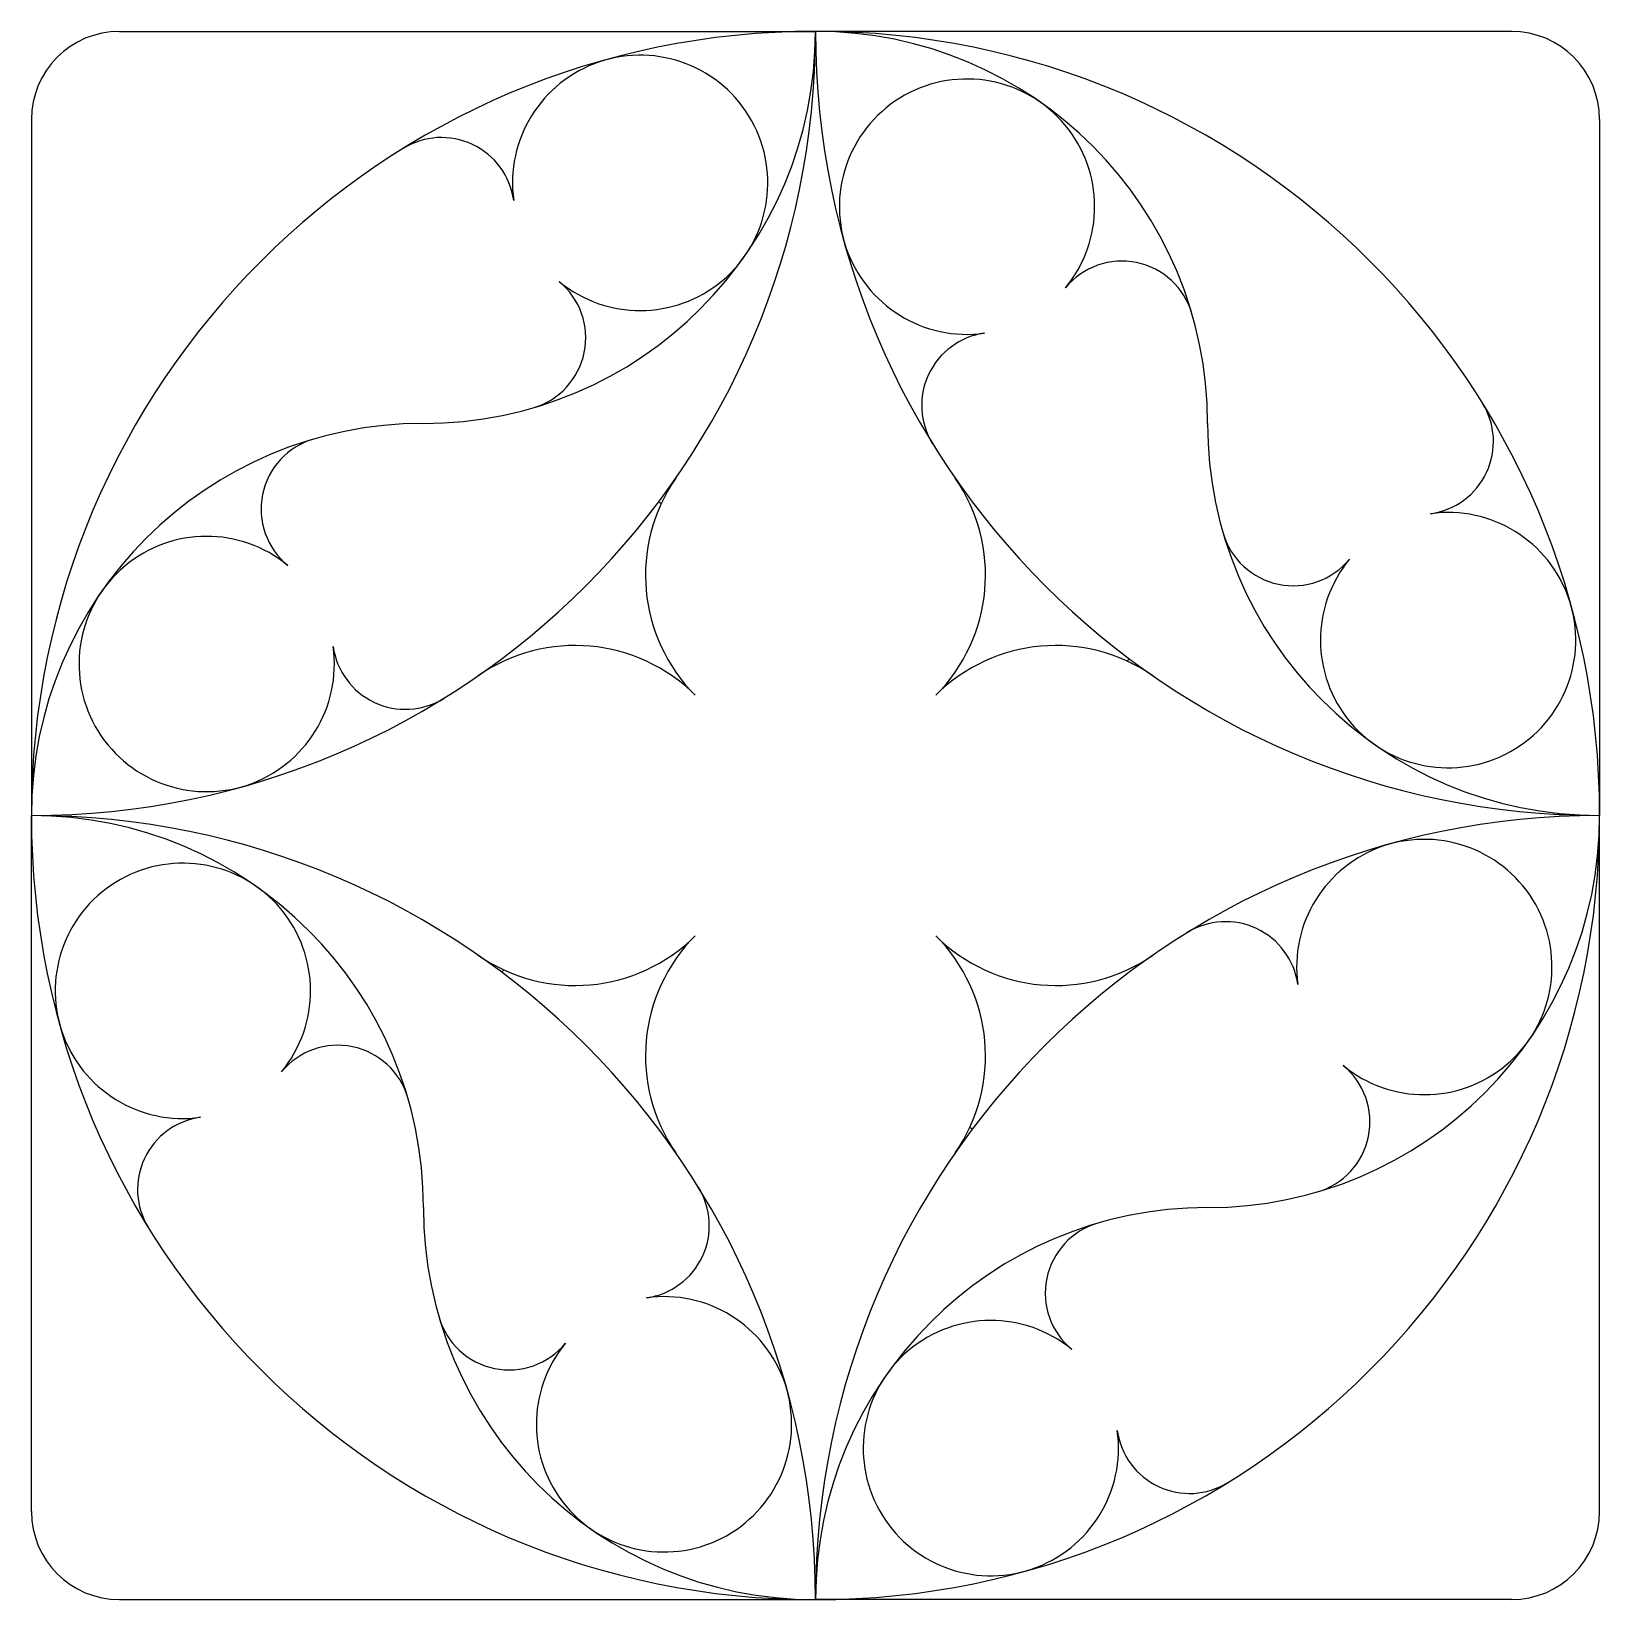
# Model space of a CAD drawing. Extents: x -50 to 50, y -50 to 50.
import ezdxf

# ---------------------------------------------------------------- set-up
doc = ezdxf.new("R2010")
doc.units = 0
doc.layers.add('MODELSKETCH_VISIBLE', color=7, linetype='CONTINUOUS')

msp = doc.modelspace()

# ---------------------------------------------------------------- linework, layer by layer
at = {"layer": 'MODELSKETCH_VISIBLE'}
for p, q in [((-44.37, 50), (0, 50)), ((44.37, 50), (0, 50)), ((-50, 44.37), (-50, 0)), ((50, 44.37), (50, 0)), ((-50, -44.37), (-50, 0)), ((50, -44.37), (50, 0)), ((-44.37, -50), (0, -50)), ((44.37, -50), (0, -50))]:
    msp.add_line(p, q, dxfattribs=at)
for centre, radius, start, end in [((-44.37, 44.37), 5.63, 90, 180), ((0, 0), 50, 90, 180), ((-50, 50), 50, 270, 0), ((-25, 50), 25, 270, 0), ((0, 0), 50, 0, 90), ((0, 25), 25, 0, 90), ((50, 50), 50, 180, 270), ((44.37, 44.37), 5.63, 0, 90), ((-11.18, 40.34), 8.14, 230.5691, 187.9325), ((9.66, 38.82), 8.14, 320.5691, 277.9325), ((-23.85, 38.58), 4.65, 7.9325, 121.723), ((19.54, 30.7), 4.65, 16.2575, 140.5691), ((-19.3, 30.46), 4.65, 286.2575, 50.5691), ((11.42, 26.15), 4.65, 97.9325, 211.723), ((38.58, 23.85), 4.65, 277.9325, 31.723), ((-25, 0), 25, 90, 180), ((-30.7, 19.54), 4.65, 106.2575, 230.5691), ((50, 25), 25, 180, 270), ((0, 15.33), 10.84, 145.2651, 225), ((0, 15.33), 10.84, 315, 34.7349), ((-25, 0), 25, 52.6775, 53.1301), ((40.34, 11.18), 8.14, 140.5691, 97.9325), ((30.46, 19.3), 4.65, 196.2575, 320.5691), ((-38.82, 9.66), 8.14, 50.5691, 7.9325), ((-26.15, 11.42), 4.65, 187.9325, 301.723), ((-15.33, 0), 10.84, 45, 124.7349), ((15.33, 0), 10.84, 55.2651, 135), ((0, 25), 25, 322.6775, 323.1301), ((-50, -50), 50, 0, 90), ((0, 0), 50, 180, 270), ((-50, -25), 25, 0, 90), ((0, 0), 50, 270, 0), ((50, -50), 50, 90, 180), ((25, 0), 25, 270, 0), ((38.82, -9.66), 8.14, 230.5691, 187.9325), ((-40.34, -11.18), 8.14, 320.5691, 277.9325), ((26.15, -11.42), 4.65, 7.9325, 121.723), ((-15.33, 0), 10.84, 235.2651, 315), ((0, -15.33), 10.84, 135, 214.7349), ((0, -15.33), 10.84, 325.2651, 45), ((15.33, 0), 10.84, 225, 304.7349), ((0, -25), 25, 142.6775, 143.1301), ((-30.46, -19.3), 4.65, 16.2575, 140.5691), ((30.7, -19.54), 4.65, 286.2575, 50.5691), ((-38.58, -23.85), 4.65, 97.9325, 211.723), ((25, 0), 25, 232.6775, 233.1301), ((-11.42, -26.15), 4.65, 277.9325, 31.723), ((0, -25), 25, 180, 270), ((25, -50), 25, 90, 180), ((19.3, -30.46), 4.65, 106.2575, 230.5691), ((-9.66, -38.82), 8.14, 140.5691, 97.9325), ((-19.54, -30.7), 4.65, 196.2575, 320.5691), ((11.18, -40.34), 8.14, 50.5691, 7.9325), ((23.85, -38.58), 4.65, 187.9325, 301.723), ((-44.37, -44.37), 5.63, 180, 270), ((44.37, -44.37), 5.63, 270, 0)]:
    msp.add_arc(centre, radius, start, end, dxfattribs=at)

doc.saveas('drawing.dxf')
